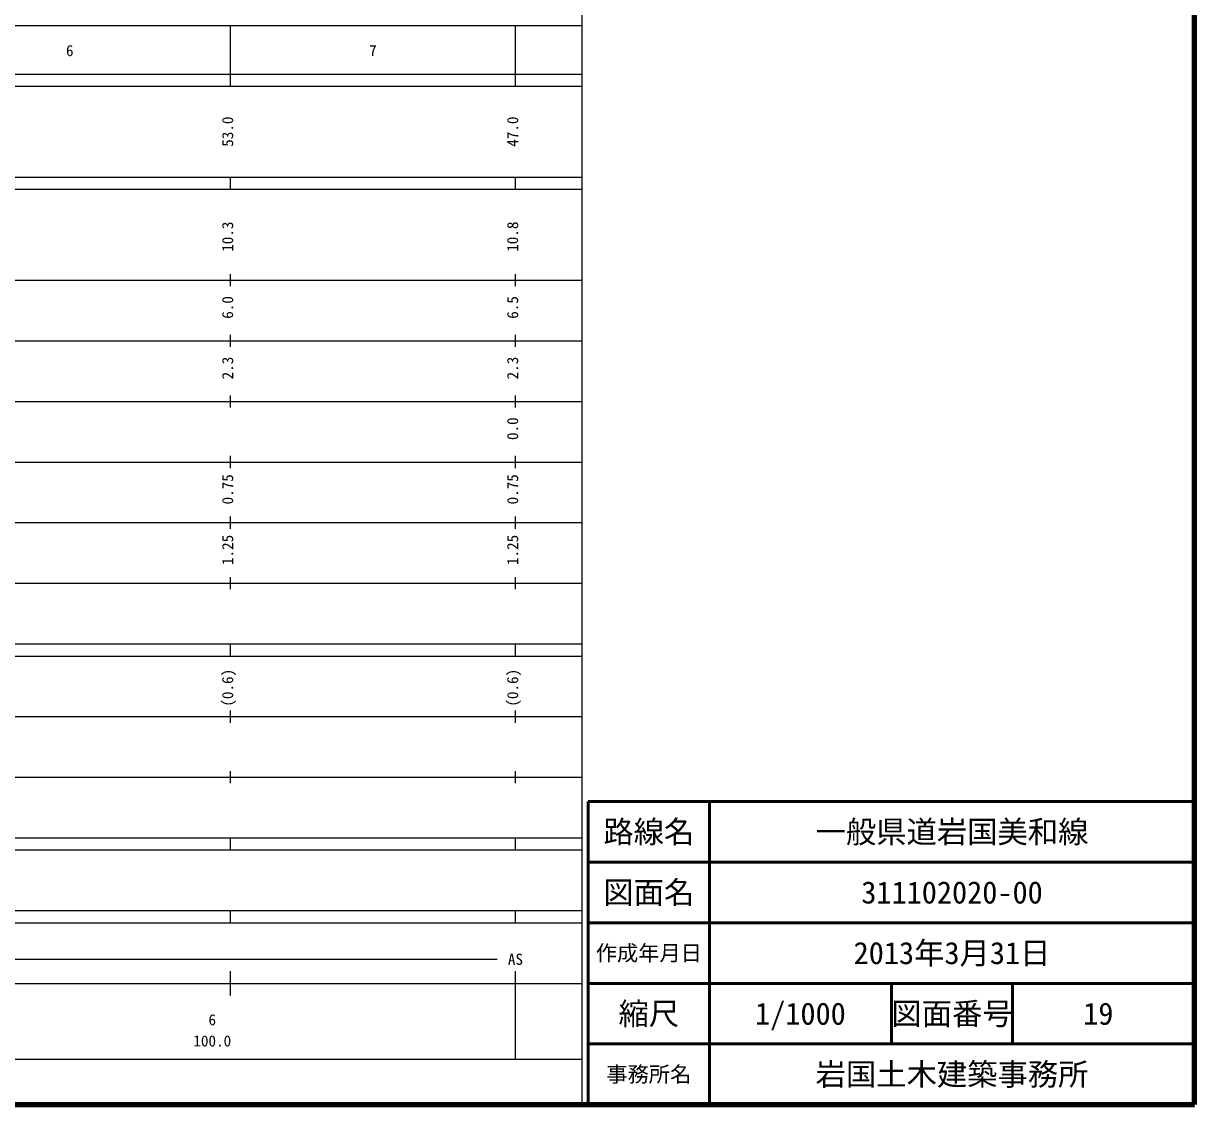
# Model space of a CAD drawing. Units: millimetres on the paper, enlarged 1000 times. Extents: x -625 to 656109, y -85041 to 274959.
# Drawn here: x 462968 to 656109, y -85041 to 93316 of the extents above; entities that cross this region are included whole.
import ezdxf
from ezdxf.enums import TextEntityAlignment as Align

# ---------------------------------------------------------------- set-up
doc = ezdxf.new("R2010")
doc.units = ezdxf.units.MM
doc.header["$LTSCALE"] = 1000
for name, color, linetype, lineweight in [('M-TTL', 2, 'Continuous', 140), ('M-TTL-BAND', 7, 'Continuous', 25), ('M-TTL-FRAM', 2, 'Continuous', 50), ('M-TTL-LINE', 7, 'Continuous', 50)]:
    doc.layers.add(name, color=color, linetype=linetype, lineweight=lineweight)
doc.layers.add('M-TTL-TXT', color=7, linetype='Continuous')
doc.styles.add('ＭＳ ゴシック', font='')
doc.styles.get('ＭＳ ゴシック').set_extended_font_data('MS Gothic')

msp = doc.modelspace()

# ---------------------------------------------------------------- linework, layer by layer
at = {"layer": 'M-TTL'}
for p, q in [((656109, -85041), (656109, 274959)), ((16109, -85041), (656109, -85041))]:
    msp.add_line(p, q, dxfattribs=at)
at = {"layer": 'M-TTL-BAND'}
for p, q in [((555109, -85041), (555109, 264959)), ((44109, 92959), (555109, 92959)), ((497109, 82959), (497109, 92959)), ((544109, 82959), (544109, 92959)), ((16109, 84959), (555109, 84959)), ((16109, 82959), (555109, 82959)), ((16109, 67959), (555109, 67959)), ((497109, 65959), (497109, 67959)), ((544109, 65959), (544109, 67959)), ((16109, 65959), (555109, 65959)), ((16109, 50959), (555109, 50959)), ((497109, 49959), (497109, 51959)), ((544109, 49959), (544109, 51959)), ((22109, 40959), (555109, 40959)), ((497109, 39959), (497109, 41959)), ((544109, 39959), (544109, 41959)), ((28109, 30959), (555109, 30959)), ((497109, 29959), (497109, 31959)), ((544109, 29959), (544109, 31959)), ((497109, 19959), (497109, 21959)), ((544109, 19959), (544109, 21959)), ((22109, 20959), (555109, 20959)), ((497109, 9959), (497109, 11959)), ((544109, 9959), (544109, 11959)), ((28109, 10959), (555109, 10959)), ((497109, -41), (497109, 1959)), ((544109, -41), (544109, 1959)), ((32859, 959), (555109, 959)), ((32859, -9041), (555109, -9041)), ((497109, -11041), (497109, -9041)), ((544109, -11041), (544109, -9041)), ((16109, -11041), (555109, -11041)), ((25109, -21041), (555109, -21041)), ((497109, -22041), (497109, -20041)), ((544109, -22041), (544109, -20041)), ((497109, -32041), (497109, -30041)), ((544109, -32041), (544109, -30041)), ((16109, -31041), (555109, -31041)), ((16109, -41041), (555109, -41041)), ((497109, -43041), (497109, -41041)), ((544109, -43041), (544109, -41041)), ((31359, -43041), (555109, -43041)), ((31359, -53041), (555109, -53041)), ((497109, -55041), (497109, -53041)), ((544109, -55041), (544109, -53041)), ((16109, -55041), (555109, -55041)), ((391609, -61041), (541109, -61041)), ((497109, -67041), (497109, -63041)), ((544109, -77541), (544109, -63041)), ((16109, -65041), (555109, -65041)), ((44109, -77541), (555109, -77541))]:
    msp.add_line(p, q, dxfattribs=at)
at = {"layer": 'M-TTL-FRAM'}
for p, q in [((656109, -35041), (556109, -35041)), ((556109, -35041), (556109, -85041))]:
    msp.add_line(p, q, dxfattribs=at)
at = {"layer": 'M-TTL-LINE'}
for p, q in [((576109, -35041), (576109, -85041)), ((656109, -45041), (556109, -45041)), ((656109, -55041), (556109, -55041)), ((656109, -65041), (556109, -65041)), ((606109, -65041), (606109, -67541)), ((626109, -65041), (626109, -67541)), ((606109, -67541), (606109, -72541)), ((626109, -67541), (626109, -72541)), ((606109, -72541), (606109, -75041)), ((626109, -72541), (626109, -75041)), ((656109, -75041), (556109, -75041))]:
    msp.add_line(p, q, dxfattribs=at)

# ---------------------------------------------------------------- texts
at = {"layer": 'M-TTL-BAND', "style": 'ＭＳ ゴシック'}
for s, p in [('6', (470609, 87364)), ('7', (520609, 87364)), ('AS', (544109, -62541)), ('6', (494109, -72518)), ('100.0', (494109, -76008))]:
    msp.add_text(s, height=1833, dxfattribs=at).set_placement(p, align=Align.BOTTOM_CENTER)
for s, p in [('53.0', (498109, 75459)), ('47.0', (545109, 75459)), ('10.3', (498109, 58133)), ('10.8', (545109, 58133)), ('6.0', (498109, 46459)), ('6.5', (545109, 46459)), ('2.3', (498109, 36459)), ('2.3', (545109, 36459)), ('0.0', (545109, 26459)), ('0.75', (498109, 16459)), ('0.75', (545109, 16459)), ('1.25', (498109, 6459)), ('1.25', (545109, 6459)), ('(0.6)', (498109, -16277)), ('(0.6)', (545109, -16277))]:
    msp.add_text(s, height=1833, rotation=90, dxfattribs=at).set_placement(p, align=Align.BOTTOM_CENTER)
at = {"layer": 'M-TTL-TXT', "style": 'ＭＳ ゴシック'}
for s, height, p in [('路線名', 3666, (566109, -40041)), ('路線名', 3666, (566109, -40041)), ('一般県道岩国美和線', 3666, (616109, -40041)), ('図面名', 3666, (566109, -50041)), ('図面名', 3666, (566109, -50041)), ('311102020-00', 3666, (616109, -50041)), ('2013年3月31日', 3666, (616109, -60041)), ('作成年月日', 2566, (566109, -60041)), ('作成年月日', 2566, (566109, -60041)), ('縮尺', 3666, (566109, -70041)), ('縮尺', 3666, (566109, -70041)), ('1/1000', 3666, (591109, -70041)), ('図面番号', 3666, (616109, -70041)), ('図面番号', 3666, (616109, -70041)), ('19', 3666, (640234, -70041)), ('事務所名', 2566, (566109, -80041)), ('事務所名', 2566, (566109, -80041)), ('岩国土木建築事務所', 3666, (616109, -80041))]:
    msp.add_text(s, height=height, dxfattribs=at).set_placement(p, align=Align.MIDDLE_CENTER)

doc.saveas('drawing.dxf')
